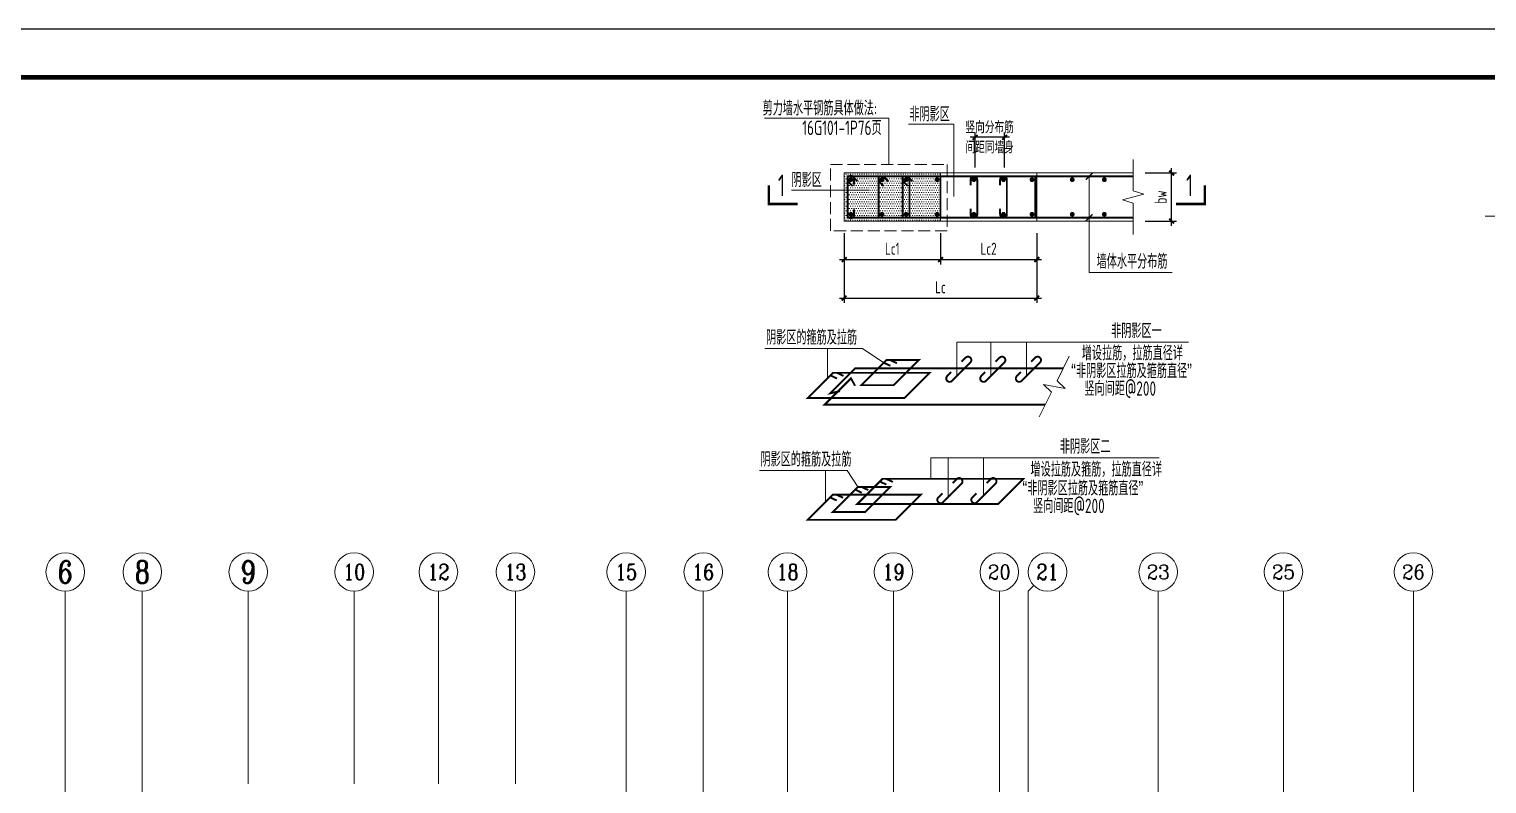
# Model space of a CAD drawing. Extents: x -129922 to 1190196, y -520662 to 139923.
# Drawn here: x 302847 to 333122, y -266713 to -251040 of the extents above; entities that cross this region are included whole.
import ezdxf
from ezdxf.enums import TextEntityAlignment as Align

# ---------------------------------------------------------------- set-up
doc = ezdxf.new("R2010")
doc.units = 0
doc.header["$LTSCALE"] = 1000
doc.header["$MEASUREMENT"] = 0
doc.linetypes.add('DASH', pattern=[0.35, 0.25, -0.1])
doc.linetypes.add('DOTE', pattern=[2.42, 2, -0.2, 0.02, -0.2])
for name, color, linetype, lineweight in [('A-标注-轴号', 3, 'Continuous', 15), ('A-标注-轴号文字', 7, 'Continuous', 15), ('A-轴线-塔楼', 1, 'DOTE', 9), ('S-墙柱-DIM', 3, 'Continuous', 20), ('S-墙柱-REIN', 1, 'Continuous', 20), ('S-大样-HATCH', 251, 'Continuous', 9), ('S-大样-实线', 2, 'Continuous', 20), ('S-板-文字', 7, 'Continuous', 20), ('S-通用-TEXT', 7, 'Continuous', 20), ('S-通用-THIN', 7, 'Continuous', 20)]:
    doc.layers.add(name, color=color, linetype=linetype, lineweight=lineweight)
doc.layers.add('Y-云图图框', color=7, linetype='Continuous')
doc.styles.add('_TCH_AXIS', font='COMPLEX.shx', dxfattribs={"bigfont": 'hztxt.shx'})
doc.styles.add('_YT_Name', font='', dxfattribs={"width": 0.8})
doc.styles.add('_YT_Sign_Text', font='ros.shx', dxfattribs={"width": 0.8, "bigfont": 'hztxt.shx'})
doc.styles.add('COMPLEX', font='COMPLEX')
doc.styles.get("Standard").update_dxf_attribs({"font": 'gbenor.shx', "bigfont": 'gbcbig.shx'})
doc.styles.add('TSSD', font='Tssdeng.shx', dxfattribs={"width": 0.7, "bigfont": 'hztxt.shx'})
doc.styles.add('TSSD_Dimension', font='tssdeng.shx', dxfattribs={"width": 0.7, "bigfont": 'HZTXT.SHX'})
doc.styles.add('TSSD_Rein', font='tssdeng.shx', dxfattribs={"width": 0.7, "bigfont": 'hztxt.shx'})
doc.styles.get('_YT_Name').set_extended_font_data('SimHei')
doc.dimstyles.new('TSSD_20_100', dxfattribs={"dimtxt": 250, "dimasz": 100, "dimexe": 100, "dimexo": 250, "dimgap": 100, "dimtad": 1, "dimdec": 0, "dimlfac": 0.2, "dimzin": 0, "dimdsep": 46, "dimtxsty": 'TSSD_Dimension', "dimblk": 'ARCHTICK', "dimcen": 0, "dimdle": 100, "dimclrt": 7, "dimadec": 0, "dimazin": 0, "dimtfac": 1, "dimtdec": 0, "dimtix": 1, "dimtmove": 2, "dimatfit": 3, "dimfxl": 0, "dimtolj": 1, "dimtzin": 0, "dimarcsym": 0})

# ---------------------------------------------------------------- blocks, each defined once
blk = doc.blocks.new('_ArchTick')
at = {"color": 0, "linetype": 'ByBlock', "const_width": 0.4}
blk.add_lwpolyline([(-0.5, -0.5), (0.5, 0.5)], dxfattribs=at)
blk = doc.blocks.new('*D242')
at = {"layer": 'Defpoints', "color": 0, "transparency": 16777216}
for p in [(319774, -255026), (321774, -255026), (321774, -255825)]:
    blk.add_point(p, dxfattribs=at)
at = {"layer": 'S-墙柱-DIM', "color": 0, "lineweight": -2, "transparency": 16777216}
for p, q in [((319774, -255276), (319774, -255925)), ((321774, -255276), (321774, -255925)), ((319674, -255825), (321874, -255825))]:
    blk.add_line(p, q, dxfattribs=at)
at = {"layer": 'S-墙柱-DIM', "color": 0, "lineweight": -2, "transparency": 16777216, "xscale": 100, "yscale": 100, "zscale": 100, "rotation": 180}
blk.add_blockref('_ArchTick', (319774, -255825), dxfattribs=at)
at = {"layer": 'S-墙柱-DIM', "color": 0, "lineweight": -2, "transparency": 16777216, "xscale": 100, "yscale": 100, "zscale": 100}
blk.add_blockref('_ArchTick', (321774, -255825), dxfattribs=at)
at = {"layer": 'S-墙柱-DIM', "color": 7, "transparency": 16777216, "insert": (320774, -255600), "char_height": 250, "attachment_point": 5, "style": 'TSSD_Dimension'}
blk.add_mtext('\\A1;Lc1', dxfattribs=at)
blk = doc.blocks.new('*D243')
at = {"layer": 'Defpoints', "color": 0, "transparency": 16777216}
for p in [(321774, -255026), (323774, -255026), (323774, -255825)]:
    blk.add_point(p, dxfattribs=at)
at = {"layer": 'S-墙柱-DIM', "color": 0, "lineweight": -2, "transparency": 16777216}
for p, q in [((321774, -255276), (321774, -255925)), ((323774, -255276), (323774, -255925)), ((321674, -255825), (323874, -255825))]:
    blk.add_line(p, q, dxfattribs=at)
at = {"layer": 'S-墙柱-DIM', "color": 0, "lineweight": -2, "transparency": 16777216, "xscale": 100, "yscale": 100, "zscale": 100, "rotation": 180}
blk.add_blockref('_ArchTick', (321774, -255825), dxfattribs=at)
at = {"layer": 'S-墙柱-DIM', "color": 0, "lineweight": -2, "transparency": 16777216, "xscale": 100, "yscale": 100, "zscale": 100}
blk.add_blockref('_ArchTick', (323774, -255825), dxfattribs=at)
at = {"layer": 'S-墙柱-DIM', "color": 7, "transparency": 16777216, "insert": (322774, -255600), "char_height": 250, "attachment_point": 5, "style": 'TSSD_Dimension'}
blk.add_mtext('\\A1;Lc2', dxfattribs=at)
blk = doc.blocks.new('*D244')
at = {"layer": 'Defpoints', "color": 0, "transparency": 16777216}
for p in [(319774, -255026), (323774, -255026), (323774, -256625)]:
    blk.add_point(p, dxfattribs=at)
at = {"layer": 'S-墙柱-DIM', "color": 0, "lineweight": -2, "transparency": 16777216}
for p, q in [((319774, -255276), (319774, -256725)), ((323774, -255276), (323774, -256725)), ((319674, -256625), (323874, -256625))]:
    blk.add_line(p, q, dxfattribs=at)
at = {"layer": 'S-墙柱-DIM', "color": 0, "lineweight": -2, "transparency": 16777216, "xscale": 100, "yscale": 100, "zscale": 100, "rotation": 180}
blk.add_blockref('_ArchTick', (319774, -256625), dxfattribs=at)
at = {"layer": 'S-墙柱-DIM', "color": 0, "lineweight": -2, "transparency": 16777216, "xscale": 100, "yscale": 100, "zscale": 100}
blk.add_blockref('_ArchTick', (323774, -256625), dxfattribs=at)
at = {"layer": 'S-墙柱-DIM', "color": 7, "transparency": 16777216, "insert": (321774, -256400), "char_height": 250, "attachment_point": 5, "style": 'TSSD_Dimension'}
blk.add_mtext('\\A1;Lc', dxfattribs=at)
blk = doc.blocks.new('*D245')
at = {"layer": 'Defpoints', "color": 0, "transparency": 16777216}
for p in [(322492, -253286), (322492, -254166), (323106, -254166)]:
    blk.add_point(p, dxfattribs=at)
at = {"layer": 'S-墙柱-DIM', "color": 0, "lineweight": -2, "transparency": 16777216}
for p, q in [((323206, -253286), (322392, -253286)), ((322492, -253916), (322492, -253186)), ((323106, -253916), (323106, -253186))]:
    blk.add_line(p, q, dxfattribs=at)
at = {"layer": 'S-墙柱-DIM', "color": 0, "lineweight": -2, "transparency": 16777216, "xscale": 100, "yscale": 100, "zscale": 100, "rotation": 180}
blk.add_blockref('_ArchTick', (322492, -253286), dxfattribs=at)
at = {"layer": 'S-墙柱-DIM', "color": 0, "lineweight": -2, "transparency": 16777216, "xscale": 100, "yscale": 100, "zscale": 100}
blk.add_blockref('_ArchTick', (323106, -253286), dxfattribs=at)
at = {"layer": 'S-墙柱-DIM', "color": 7, "transparency": 16777216, "insert": (322795, -253286), "char_height": 250, "attachment_point": 5, "style": 'TSSD_Dimension'}
blk.add_mtext('\\A1;竖向分布筋\\P间距同墙身', dxfattribs=at)
blk = doc.blocks.new('*D246')
at = {"layer": 'Defpoints', "color": 0, "transparency": 16777216}
for p in [(325774, -254026), (326574, -254026), (325774, -255026)]:
    blk.add_point(p, dxfattribs=at)
at = {"layer": 'S-墙柱-DIM', "color": 0, "lineweight": -2, "transparency": 16777216}
for p, q in [((326574, -255126), (326574, -253926)), ((326024, -254026), (326674, -254026)), ((326024, -255026), (326674, -255026))]:
    blk.add_line(p, q, dxfattribs=at)
at = {"layer": 'S-墙柱-DIM', "color": 0, "lineweight": -2, "transparency": 16777216, "xscale": 100, "yscale": 100, "zscale": 100}
for p, rotation in [((326574, -254026), 90), ((326574, -255026), 270)]:
    blk.add_blockref('_ArchTick', p, dxfattribs=dict(at, rotation=rotation))
at = {"layer": 'S-墙柱-DIM', "color": 7, "transparency": 16777216, "insert": (326349, -254526), "char_height": 250, "attachment_point": 5, "rotation": 90, "style": 'TSSD_Dimension'}
blk.add_mtext('\\A1;bw', dxfattribs=at)
blk = doc.blocks.new('ECMCTK_A1_横_单行图名--0')
at = {"color": 4}
blk.add_lwpolyline([(0, 0), (841, 0), (841, 594), (0, 594)], close=True, dxfattribs=at)
at = {"const_width": 1}
blk.add_lwpolyline([(25, 10), (831, 10), (831, 584), (25, 584)], close=True, dxfattribs=at)
at = {"color": 80, "flags": 3}
for tag, height, p in [('YTHQINS', 3, (34.31, 585.5)), ('ECMCKEY', 3, (292.07, 288.23)), ('YTTQINS', 5.62, (848.03, 12.81)), ('YTFRAME', 3, (652.76, 5.84)), ('YTBARCODE_T1', 3, (749.78, 5.95))]:
    blk.add_attdef(tag, text='', height=height, dxfattribs=at).set_placement(p, align=Align.MIDDLE_CENTER)
for tag, height, style, width, p in [('工程号', 4, '_YT_Sign_Text', 0.5, (804.08, 44.12)), ('设计单位', 6, '_YT_Name', 0.8, (623.75, 38.6)), ('证书编号', 4, '_YT_Sign_Text', 0.8, (708.87, 43.81)), ('审查批准号', 4, '_YT_Sign_Text', 0.8, (761.06, 43.81)), ('建设单位', 4, '_YT_Sign_Text', 0.8, (734.96, 36.11)), ('阶段', 4, '_YT_Sign_Text', 0.8, (804.08, 35.81)), ('项目号', 4, '_YT_Sign_Text', 0.5, (822.08, 33.72)), ('项目名称', 4, '_YT_Sign_Text', 0.8, (734.96, 28.11)), ('专业', 4, '_YT_Sign_Text', 0.8, (804.08, 27.31)), ('图纸编号', 4, '_YT_Sign_Text', 0.5, (803.93, 19.36)), ('图纸名称', 4.5, '_YT_Name', 0.8, (735.39, 15.06)), ('出图比例', 4.2, '_YT_Sign_Text', 0.8, (681.82, 11.78)), ('日期', 4, '_YT_Sign_Text', 0.5, (803.88, 12.13)), ('版本号', 4, '_YT_Sign_Text', 0.8, (822.08, 13))]:
    blk.add_attdef(tag, text='', height=height, dxfattribs=dict(style=style, width=width)).set_placement(p, align=Align.CENTER)
at = {"style": '_YT_Sign_Text', "width": 0.8, "flags": 3}
for tag, p, height in [('{审定人}', (605.87, 26.45), 6.24), ('{校对人}', (658.35, 26.53), 6.24), ('[审定人]', (590.95, 27.81), 4.1), ('[校对人]', (642.23, 27.82), 4.1), ('[审核人]', (591.01, 19.76), 4.1), ('{审核人}', (606.98, 18.44), 6.24), ('[设计人]', (642.47, 20.21), 4.1), ('{设计人}', (658.48, 18.54), 6.24), ('[项目负责人]', (590.78, 12.01), 4.1), ('{项目负责人}', (608.28, 10.72), 6.24), ('[专业负责人]', (642.74, 11.77), 4.1), ('{专业负责人}', (658.58, 10.36), 6.24)]:
    blk.add_attdef(tag, p, '', height=height, dxfattribs=at)
at = {"color": 80, "flags": 3}
for tag, p in [('YTBZSIT', (25, 10)), ('EXT_TK_LEFT', (25, 10)), ('YTQRCODE', (551.04, 11.91))]:
    blk.add_attdef(tag, p, '', height=3, dxfattribs=at)
blk = doc.blocks.new('_AXISO')
blk.add_circle((0, 0), 0.5)
at = {"layer": 'S-板-文字', "style": 'COMPLEX', "width": 1.041667}
blk.add_attdef('A', text='', height=0.56, dxfattribs=at).set_placement((-0.25, -0.28), (0.25, -0.28), align=Align.FIT)
blk = doc.blocks.new('ZHOUWANG3')
at = {"layer": 'A-标注-轴号'}
for p, q in [((101752, 248942), (101752, 252942)), ((103352, 248942), (103352, 252942)), ((105552, 248942), (105552, 252942)), ((107752, 248942), (107752, 252942)), ((109502, 248942), (109502, 252942)), ((111102, 248942), (111102, 252942)), ((113402, 248942), (113402, 252942)), ((115002, 248942), (115002, 252942)), ((116752, 248942), (116752, 252942)), ((118952, 248942), (118952, 252942)), ((121152, 248942), (121152, 252942)), ((121869, 253059), (121752, 252942)), ((121752, 248942), (121752, 252942)), ((124452, 248942), (124452, 252942)), ((127052, 248942), (127052, 252942)), ((129752, 248942), (129752, 252942))]:
    blk.add_line(p, q, dxfattribs=at)
at = {"layer": 'A-轴线-塔楼', "linetype": 'DOTE', "ltscale": 0.5}
for p, q in [((101752, 248942), (101752, 241486)), ((103352, 248942), (103352, 239686)), ((113402, 248942), (113402, 243076)), ((115002, 248942), (115002, 241486)), ((116752, 248942), (116752, 239686)), ((118952, 248942), (118952, 226834)), ((121152, 248942), (121152, 239686)), ((121752, 248942), (121752, 241550)), ((124452, 248942), (124452, 242986)), ((127052, 248942), (127052, 241486)), ((129752, 248942), (129752, 226834))]:
    blk.add_line(p, q, dxfattribs=at)
at = {"layer": 'A-标注-轴号'}
ref = blk.add_blockref('_AXISO', (101752, 253342), dxfattribs=dict(at, xscale=800, yscale=800, zscale=800))
ref.add_attrib('A', '6', dxfattribs={"layer": 'A-标注-轴号文字', "height": 466, "style": '_TCH_AXIS'}).set_placement((101597, 253109), (101907, 253109), align=Align.FIT)
ref = blk.add_blockref('_AXISO', (103352, 253342), dxfattribs=dict(at, xscale=800, yscale=800, zscale=800))
ref.add_attrib('A', '8', dxfattribs={"layer": 'A-标注-轴号文字', "height": 466, "style": '_TCH_AXIS'}).set_placement((103197, 253109), (103507, 253109), align=Align.FIT)
ref = blk.add_blockref('_AXISO', (105552, 253342), dxfattribs=dict(at, xscale=800, yscale=800, zscale=800))
ref.add_attrib('A', '9', dxfattribs={"layer": 'A-标注-轴号文字', "height": 466, "style": '_TCH_AXIS'}).set_placement((105397, 253109), (105707, 253109), align=Align.FIT)
ref = blk.add_blockref('_AXISO', (107752, 253342), dxfattribs=dict(at, xscale=800, yscale=800, zscale=800))
ref.add_attrib('A', '10', dxfattribs={"layer": 'A-标注-轴号文字', "height": 328.4, "style": '_TCH_AXIS'}).set_placement((107525, 253178), (107979, 253178), align=Align.FIT)
ref = blk.add_blockref('_AXISO', (109502, 253342), dxfattribs=dict(at, xscale=800, yscale=800, zscale=800))
ref.add_attrib('A', '12', dxfattribs={"layer": 'A-标注-轴号文字', "height": 328.4, "style": '_TCH_AXIS'}).set_placement((109275, 253178), (109729, 253178), align=Align.FIT)
ref = blk.add_blockref('_AXISO', (111102, 253342), dxfattribs=dict(at, xscale=800, yscale=800, zscale=800))
ref.add_attrib('A', '13', dxfattribs={"layer": 'A-标注-轴号文字', "height": 328.4, "style": '_TCH_AXIS'}).set_placement((110875, 253178), (111329, 253178), align=Align.FIT)
ref = blk.add_blockref('_AXISO', (113402, 253342), dxfattribs=dict(at, xscale=800, yscale=800, zscale=800))
ref.add_attrib('A', '15', dxfattribs={"layer": 'A-标注-轴号文字', "height": 328.4, "style": '_TCH_AXIS'}).set_placement((113175, 253178), (113629, 253178), align=Align.FIT)
ref = blk.add_blockref('_AXISO', (115002, 253342), dxfattribs=dict(at, xscale=800, yscale=800, zscale=800))
ref.add_attrib('A', '16', dxfattribs={"layer": 'A-标注-轴号文字', "height": 328.4, "style": '_TCH_AXIS'}).set_placement((114775, 253178), (115229, 253178), align=Align.FIT)
ref = blk.add_blockref('_AXISO', (116752, 253342), dxfattribs=dict(at, xscale=800, yscale=800, zscale=800))
ref.add_attrib('A', '18', dxfattribs={"layer": 'A-标注-轴号文字', "height": 328.4, "style": '_TCH_AXIS'}).set_placement((116525, 253178), (116979, 253178), align=Align.FIT)
ref = blk.add_blockref('_AXISO', (118952, 253342), dxfattribs=dict(at, xscale=800, yscale=800, zscale=800))
ref.add_attrib('A', '19', dxfattribs={"layer": 'A-标注-轴号文字', "height": 328.4, "style": '_TCH_AXIS'}).set_placement((118725, 253178), (119179, 253178), align=Align.FIT)
ref = blk.add_blockref('_AXISO', (121152, 253342), dxfattribs=dict(at, xscale=800, yscale=800, zscale=800))
ref.add_attrib('A', '20', dxfattribs={"layer": 'A-标注-轴号文字', "height": 294.3, "style": '_TCH_AXIS'}).set_placement((120914, 253195), (121390, 253195), align=Align.FIT)
ref = blk.add_blockref('_AXISO', (122152, 253342), dxfattribs=dict(at, xscale=800, yscale=800, zscale=800))
ref.add_attrib('A', '21', dxfattribs={"layer": 'A-标注-轴号文字', "height": 328.4, "style": '_TCH_AXIS'}).set_placement((121925, 253178), (122379, 253178), align=Align.FIT)
ref = blk.add_blockref('_AXISO', (124452, 253342), dxfattribs=dict(at, xscale=800, yscale=800, zscale=800))
ref.add_attrib('A', '23', dxfattribs={"layer": 'A-标注-轴号文字', "height": 294.3, "style": '_TCH_AXIS'}).set_placement((124214, 253195), (124690, 253195), align=Align.FIT)
ref = blk.add_blockref('_AXISO', (127052, 253342), dxfattribs=dict(at, xscale=800, yscale=800, zscale=800))
ref.add_attrib('A', '25', dxfattribs={"layer": 'A-标注-轴号文字', "height": 294.3, "style": '_TCH_AXIS'}).set_placement((126814, 253195), (127290, 253195), align=Align.FIT)
ref = blk.add_blockref('_AXISO', (129752, 253342), dxfattribs=dict(at, xscale=800, yscale=800, zscale=800))
ref.add_attrib('A', '26', dxfattribs={"layer": 'A-标注-轴号文字', "height": 294.3, "style": '_TCH_AXIS'}).set_placement((129514, 253195), (129990, 253195), align=Align.FIT)

msp = doc.modelspace()

# ---------------------------------------------------------------- hatches: boundary and pattern name
at = {"layer": 'S-大样-HATCH'}
h = msp.add_hatch(dxfattribs=at)
h.set_pattern_fill('DOTS', color=256, scale=30, style=0)
h.set_pattern_definition([(0, (238419.826, -261861.485), (23.8125, 47.625), [0, -47.625])])
h.paths.add_polyline_path([(321774.4, -255025.5), (321774.4, -254025.5), (319774.4, -254025.5), (319774.4, -255025.5)])

# ---------------------------------------------------------------- linework, layer by layer
at = {"layer": 'S-墙柱-REIN'}
msp.add_line((321774.4, -254025.5), (321774.4, -255025.5), dxfattribs=at)
at = {"layer": 'S-墙柱-REIN', "const_width": 40}
for points in [[(319979.4, -254270.6), (319979.4, -254150.6, 1), (319844.4, -254150.6), (319844.4, -254955.5), (321536.3, -254955.5), (325774.4, -254955.5)], [(319979.4, -254780.5), (319979.4, -254900.5, -1), (319844.4, -254900.5), (319844.4, -254095.5), (321536.3, -254095.5), (325774.4, -254095.5)], [(322398.4, -254285.5), (322398.4, -254165.5, -1), (322538.4, -254165.5), (322538.4, -254885.5, -1), (322398.4, -254885.5), (322398.4, -254765.5)], [(323012.8, -254285.5), (323012.8, -254165.5, -1), (323152.8, -254165.5), (323152.8, -254885.5, -1), (323012.8, -254885.5), (323012.8, -254765.5)], [(322211.4, -257947.1), (322296.2, -257862.3, -1), (322395.2, -257961.3), (322012.6, -258343.9, -1), (321913.6, -258244.9), (321998.4, -258160.1)], [(322917.5, -257947.1), (323002.4, -257862.3, -1), (323101.4, -257961.3), (322718.7, -258343.9, -1), (322619.7, -258244.9), (322704.6, -258160.1)], [(323657.1, -257947.1), (323741.9, -257862.3, -1), (323840.9, -257961.3), (323458.3, -258343.9, -1), (323359.3, -258244.9), (323444.1, -258160.1)], [(322026.4, -260466.9), (322111.2, -260382, -1), (322210.2, -260481), (321827.6, -260863.7, -1), (321728.6, -260764.7), (321813.4, -260679.8)], [(322732.5, -260466.9), (322817.4, -260382, -1), (322916.4, -260481), (322533.7, -260863.7, -1), (322434.7, -260764.7), (322519.6, -260679.8)]]:
    msp.add_lwpolyline(points, format="xyb", dxfattribs=at)
for points in [[(320048.8, -254200.9), (319943.4, -254095.5), (319844.4, -254095.5), (319844.4, -254955.5), (321774.4, -254955.5), (321774.4, -254095.5), (319844.4, -254095.5), (319844.4, -254194.5), (319949.8, -254299.9)], [(320692.1, -254200.9), (320586.7, -254095.5), (320487.8, -254095.5), (320487.8, -254955.5), (321131.1, -254955.5), (321131.1, -254095.5), (320487.8, -254095.5), (320487.8, -254194.5), (320593.1, -254299.9)], [(321195.5, -254200.9), (321090, -254095.5), (320991.1, -254095.5), (320991.1, -254955.5), (323746.7, -254955.5), (323746.7, -254095.5), (320991.1, -254095.5), (320991.1, -254194.5), (321096.5, -254299.9)], [(320868.3, -257977.1), (320732.6, -257912.6)], [(319688.3, -258555.9), (319484.5, -258602.2), (320005, -258081.7), (324323.5, -258081.7)], [(319626.5, -258296.2), (319490.8, -258231.7)], [(319760.4, -258241.3), (319624.8, -258176.8)], [(320734.3, -258032), (320598.7, -257967.5)], [(323950.9, -258837.8), (319369.2, -258837.8), (319915.1, -258291.9), (320000.2, -258445.5)], [(320784, -260443.3), (320648.3, -260378.8)], [(320140.8, -260667.2), (320005.1, -260602.7)], [(320274.7, -260612.3), (320139.1, -260547.8)], [(320650, -260498.2), (320514.4, -260433.7)], [(319618.6, -260828.1), (319482.9, -260763.7)], [(319752.6, -260773.2), (319616.9, -260708.8)]]:
    msp.add_lwpolyline(points, dxfattribs=at)
at = {"layer": 'S-墙柱-REIN', "const_width": 50}
for points in [[(319889.4, -254165.5, -1), (319939.4, -254165.5, -1)], [(320532.8, -254165.5, -1), (320582.8, -254165.5, -1)], [(321086.1, -254165.5, 1), (321036.1, -254165.5, 1)], [(321729.4, -254165.5, 1), (321679.4, -254165.5, 1)], [(322493.4, -254165.5, 1), (322443.4, -254165.5, 1)], [(323107.8, -254165.5, 1), (323057.8, -254165.5, 1)], [(323699.9, -254165.5, 1), (323649.9, -254165.5, 1)], [(324536.1, -254165.5, 1), (324486.1, -254165.5, 1)], [(325202.8, -254165.5, 1), (325152.8, -254165.5, 1)], [(319889.4, -254885.5, 1), (319939.4, -254885.5, 1)], [(320532.8, -254885.5, 1), (320582.8, -254885.5, 1)], [(321086.1, -254885.5, -1), (321036.1, -254885.5, -1)], [(321729.4, -254885.5, -1), (321679.4, -254885.5, -1)], [(322493.4, -254885.5, -1), (322443.4, -254885.5, -1)], [(323107.8, -254885.5, -1), (323057.8, -254885.5, -1)], [(323699.9, -254885.5, -1), (323649.9, -254885.5, -1)], [(324536.1, -254885.5, -1), (324486.1, -254885.5, -1)], [(325202.8, -254885.5, -1), (325152.8, -254885.5, -1)]]:
    msp.add_lwpolyline(points, format="xyb", close=True, dxfattribs=at)
at = {"layer": 'S-墙柱-REIN', "const_width": 40}
for points in [[(320653.6, -257912.6), (321322.5, -257912.6), (320802, -258433.1), (320133.1, -258433.1)], [(319544.7, -258176.8), (321551.6, -258176.8), (321031.1, -258697.3), (319024.2, -258697.3)], [(320569.3, -260378.8), (323496.4, -260378.8), (322975.9, -260899.3), (320048.8, -260899.3)], [(320060, -260547.8), (320728.9, -260547.8), (320208.4, -261068.3), (319539.5, -261068.3)], [(319537.8, -260708.8), (321366.6, -260708.8), (320846.1, -261229.3), (319017.4, -261229.3)]]:
    msp.add_lwpolyline(points, close=True, dxfattribs=at)
at = {"layer": 'S-大样-实线'}
msp.add_line((323774.4, -254025.5), (323774.4, -255025.5), dxfattribs=at)
msp.add_lwpolyline([(325774.4, -255025.5), (319774.4, -255025.5), (319774.4, -254025.5), (325774.4, -254025.5)], dxfattribs=at)
at = {"layer": 'S-通用-TEXT'}
for p, q in [((320288.7, -254381.1), (318681.1, -254381.1)), ((335685.8, -254924.5), (333087.1, -254924.5)), ((322115.4, -258241.1), (322115.4, -257538.8)), ((322115.4, -257538.8), (326927.7, -257538.8)), ((322821.6, -258241.1), (322821.6, -257538.8)), ((323561.1, -258241.1), (323561.1, -257538.8)), ((320155.2, -257671.3), (318128.9, -257671.3)), ((319429.5, -258292), (319429.5, -257671.3)), ((320595.8, -257970.5), (320155.2, -257671.3)), ((321572.3, -259941.5), (326315.3, -259941.5)), ((321572.3, -260378.8), (321572.3, -259941.5)), ((321930.4, -260760.8), (321930.4, -259941.5)), ((322670, -260727.4), (322670, -259941.5)), ((319833.7, -260203.3), (318017.3, -260203.3)), ((319386.5, -260860.1), (319386.5, -260203.3)), ((320060, -260547.8), (319833.7, -260203.3))]:
    msp.add_line(p, q, dxfattribs=at)
for points in [[(320701.6, -253847.4), (320701.6, -252890.4), (318121.5, -252890.4)], [(322053.9, -254516.1), (322053.9, -253014.9), (321107.3, -253014.9)], [(324861.7, -254095.5), (324861.7, -256094.3), (326586, -256094.3)]]:
    msp.add_lwpolyline(points, dxfattribs=at)
at = {"layer": 'S-通用-TEXT', "linetype": 'DASH'}
msp.add_lwpolyline([(319491.1, -253847.4), (321912, -253847.4), (321912, -255231.3), (319491.1, -255231.3)], close=True, dxfattribs=at)
at = {"layer": 'S-通用-TEXT', "const_width": 30}
for points in [[(324790.9, -254166.2), (324932.4, -254024.8)], [(324790.9, -255026.2), (324932.4, -254884.8)]]:
    msp.add_lwpolyline(points, dxfattribs=at)
at = {"layer": 'S-通用-THIN'}
for points in [[(325774.4, -255305.5), (325774.4, -254655.5), (325554.4, -254585.5), (325994.4, -254465.5), (325774.4, -254395.5), (325774.4, -253745.5)], [(324447.3, -257830.5), (324194.7, -258343.2), (324361.1, -258503.2), (323913.3, -258416.3), (324079.7, -258576.4), (323827.1, -259089)]]:
    msp.add_lwpolyline(points, dxfattribs=at)
at = {"layer": 'S-通用-THIN', "const_width": 50}
for points in [[(318209.3, -254280.2), (318209.3, -254671.5), (318805.8, -254671.5)], [(327264.7, -254280.2), (327264.7, -254671.5), (326668.2, -254671.5)]]:
    msp.add_lwpolyline(points, dxfattribs=at)

# ---------------------------------------------------------------- block references
msp.add_blockref('ZHOUWANG3', (201844.5, -515654.6))
at = {"layer": 'Y-云图图框', "xscale": 100, "yscale": 100, "zscale": 100}
msp.add_blockref('ECMCTK_A1_横_单行图名--0', (273736.3, -310439.8), dxfattribs=at)

# ---------------------------------------------------------------- texts
at = {"layer": 'S-通用-TEXT', "style": 'TSSD', "width": 0.7}
for s, p in [('剪力墙水平钢筋具体做法:', (320455.8, -252832.8)), ('非阴影区', (321968.4, -252957.3)), ('16G101-1P76页', (320552.9, -253238.1)), ('墙体水平分布筋', (326487.6, -256014.5))]:
    msp.add_text(s, height=300, dxfattribs=at).set_placement(p, align=Align.RIGHT)
at = {"layer": 'S-通用-TEXT', "width": 0.7}
for s, style, p in [('阴影区', 'TSSD', (318681.1, -254321.9)), ('阴影区的箍筋及拉筋', 'TSSD_Rein', (318151.4, -257591.5)), ('非阴影区一', 'TSSD_Rein', (325319.4, -257455)), ('增设拉筋，拉筋直径详', 'TSSD_Rein', (324710, -257917.2)), ('“非阴影区拉筋及箍筋直径”', 'TSSD_Rein', (324490.4, -258287.4)), ('竖向间距@200', 'TSSD_Rein', (324762.7, -258654.2)), ('非阴影区二', 'TSSD', (324253.7, -259857.7)), ('阴影区的箍筋及拉筋', 'TSSD', (318035.2, -260123.5)), ('增设拉筋及箍筋，拉筋直径详', 'TSSD', (323644.3, -260332.7)), ('“非阴影区拉筋及箍筋直径”', 'TSSD', (323479.7, -260723.2)), ('竖向间距@200', 'TSSD', (323697, -261090))]:
    msp.add_text(s, height=300, dxfattribs=dict(at, style=style)).set_placement(p)
at = {"layer": 'S-通用-THIN', "style": 'TSSD', "width": 0.7}
for p in [(318396.6, -254509), (326873, -254509)]:
    msp.add_text('1', height=450, dxfattribs=at).set_placement(p)

# ---------------------------------------------------------------- dimensions: what is measured, and where the dimension line sits
at = {"layer": 'S-墙柱-DIM'}
dim = msp.add_linear_dim(base=(322491.7, -253285.5), p1=(323106.2, -254165.5), p2=(322491.7, -254165.5), angle=180, text='竖向分布筋\\P间距同墙身', dimstyle='TSSD_20_100', dxfattribs=at)
dim.commit()
dim.dimension.update_dxf_attribs({"geometry": '*D245', "text_midpoint": (322795.5, -253285.5), "dimtype": 128})
dim = msp.add_linear_dim(base=(326573.8, -254025.5), p1=(325774.4, -255025.5), p2=(325774.4, -254025.5), angle=90, text='bw', dimstyle='TSSD_20_100', dxfattribs=at)
dim.commit()
dim.dimension.update_dxf_attribs({"geometry": '*D246', "text_midpoint": (326348.8, -254525.5)})
for base, p1, p2, text, picture, middle in [((321774.4, -255825.1), (319774.4, -255025.5), (321774.4, -255025.5), 'Lc1', '*D242', (320774.4, -255600.1)), ((323774.4, -256625.1), (319774.4, -255025.5), (323774.4, -255025.5), 'Lc', '*D244', (321774.4, -256400.1)), ((323774.4, -255825.1), (321774.4, -255025.5), (323774.4, -255025.5), 'Lc2', '*D243', (322774.4, -255600.1))]:
    dim = msp.add_linear_dim(base=base, p1=p1, p2=p2, text=text, dimstyle='TSSD_20_100', dxfattribs=at)
    dim.commit()
    dim.dimension.update_dxf_attribs({"geometry": picture, "text_midpoint": middle})

doc.saveas('drawing.dxf')
